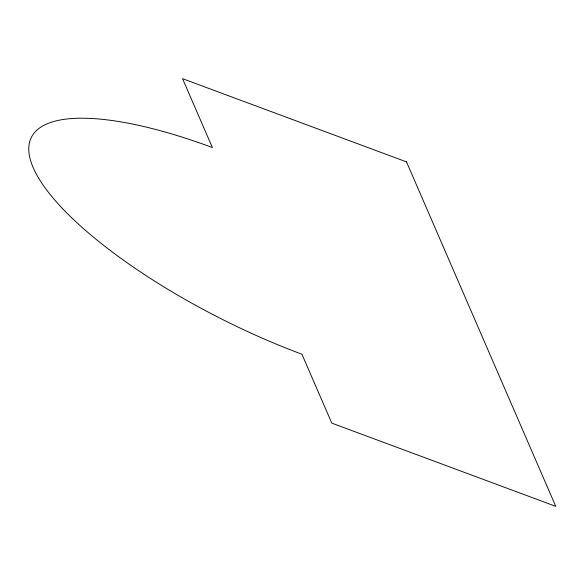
<?xml version="1.0" encoding="UTF-8"?>
<svg xmlns="http://www.w3.org/2000/svg" width="585" height="585" viewBox="0 0 585 585"><rect width="100%" height="100%" fill="white"/><g stroke="black" fill="none" stroke-linecap="round" stroke-linejoin="round"><path stroke-width="0.88" d="M406.495 161.884L182.542 78.661L212.392 147.552A252.713 76.832 26.7 0 0 33.206 167.661A252.713 76.832 26.7 0 0 301.94 354.225L331.79 423.116L555.75 506.339L406.495 161.884"/></g></svg>
